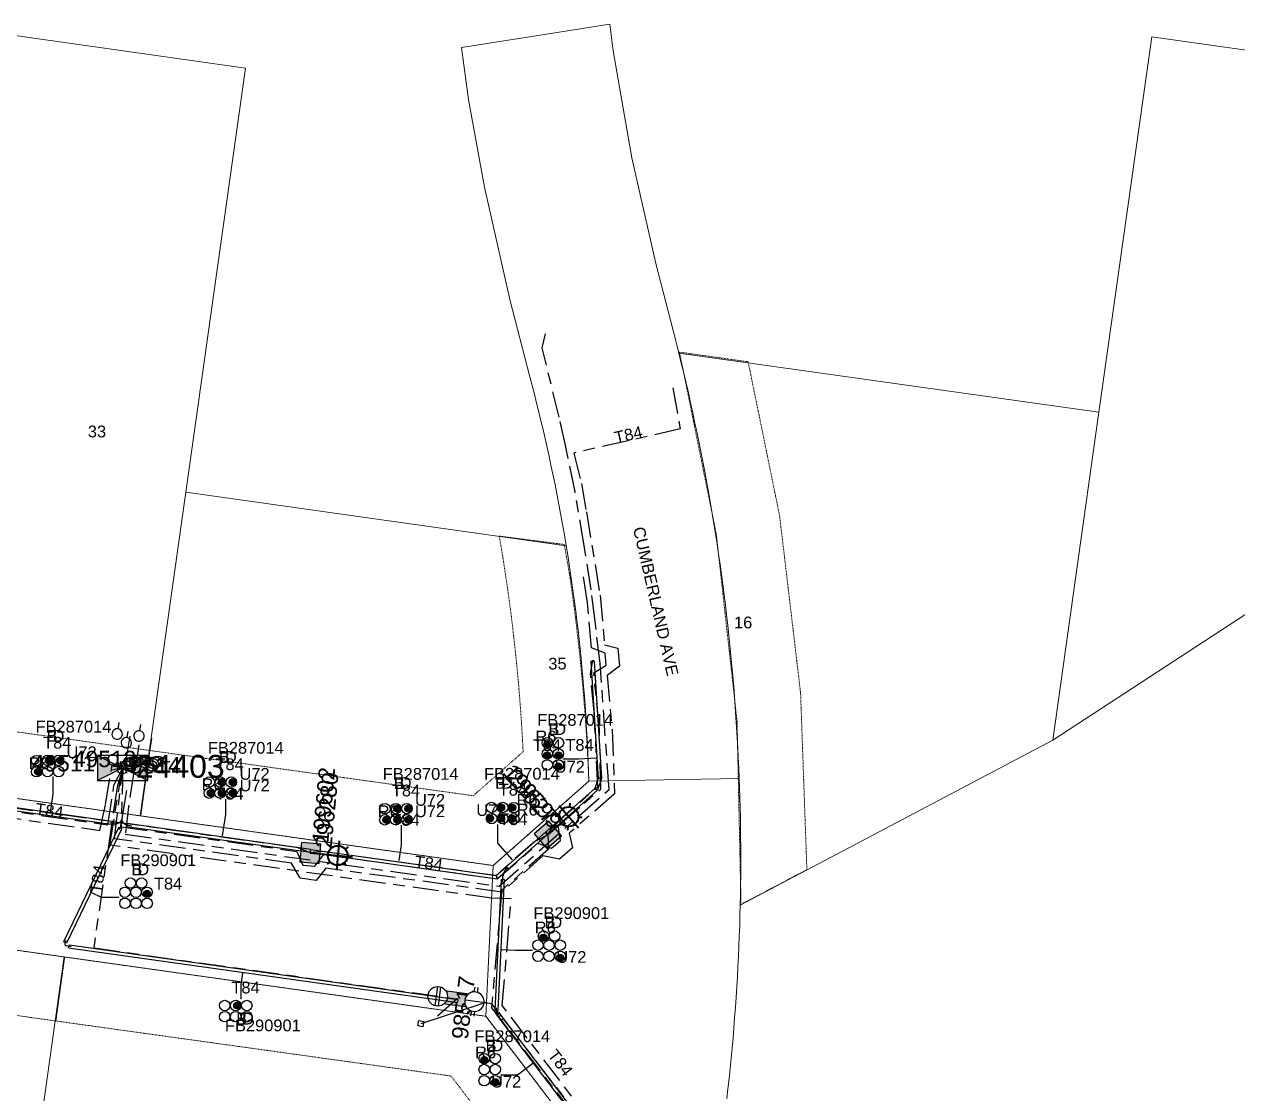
# Model space of a CAD drawing. Header units: metres. Extents: x 277863 to 282129, y 6130772 to 6135401.
# Drawn here: x 279425.2 to 279610.9, y 6133955.7 to 6134119.4 of the extents above; entities that cross this region are included whole.
import ezdxf
from ezdxf.enums import TextEntityAlignment as Align

# ---------------------------------------------------------------- set-up
doc = ezdxf.new("R2010")
doc.units = ezdxf.units.M
for name, pattern in [('Cable Exist UG', [8.2, 4, -1.2, 1.8, -1.2]), ('HIDDEN', [0.375, 0.25, -0.125]), ('HIDDEN2', [0.1875, 0.125, -0.0625])]:
    doc.linetypes.add(name, pattern=pattern)
doc.layers.get('0').update_dxf_attribs({"color": 6})
for name, color, linetype, lineweight in [('Cadastre Land Parcels_SP_EXT', 9, 'Continuous', 5), ('Cadastre Other Property_SP_EXT', 9, 'HIDDEN', 5), ('Cadastre Roads_SP_EXT', 9, 'Continuous', 5)]:
    doc.layers.add(name, color=color, linetype=linetype, lineweight=lineweight)
for name, color, linetype in [('Duct_SP_EXT', 7, 'Continuous'), ('Equip_HV_EXT', 7, 'Continuous'), ('Equip_LV_EXT', 7, 'Continuous'), ('Equip_SP_SL_EXT', 7, 'Continuous'), ('Mains_HV_EXT', 7, 'Continuous'), ('Mains_LV_EXT', 7, 'Continuous'), ('Mains_SL_EXT', 7, 'Continuous'), ('Services_SP_EXT', 7, 'Continuous'), ('Sub_SP_EXT', 7, 'Continuous'), ('SupportsUG_SP_LV_EXT', 7, 'Continuous'), ('SupportsUG_SP_LV_SL_EXT', 7, 'Continuous'), ('Trench_SP_EXT', 7, 'Continuous')]:
    doc.layers.add(name, color=color, linetype=linetype)
doc.styles.add('COLUMN_LABEL', font='arial.ttf')
doc.styles.add('iecARIAL', font='arial.ttf', dxfattribs={"height": 2})
doc.styles.add('POLE_LABEL', font='arial.ttf')
doc.styles.get("Standard").update_dxf_attribs({"font": 'arial.ttf'})
doc.styles.add('SWITCH_LABEL', font='arial.ttf', dxfattribs={"height": 2.5})

# ---------------------------------------------------------------- blocks, each defined once
blk = doc.blocks.new('SUB_PADMOUNT_EXT')
for points in [[(0, 0), (-3.84, 1.92), (-3.84, -1.92)], [(0, 0), (3.84, 1.92), (3.84, -1.92)]]:
    blk.add_hatch(color=256).paths.add_polyline_path(points)
for p, q in [((3.84, 1.92), (-3.84, -1.92)), ((-3.84, 1.92), (3.84, -1.92))]:
    blk.add_line(p, q)
blk.add_lwpolyline([(-3.84, -1.92), (3.84, -1.92), (3.84, 1.92), (-3.84, 1.92)], close=True)
for tag, height, flags, p in [('ASSET_NUM', 3.5, 8, (2, 2)), ('STREET_CODE', 0.2, 9, (1.5, 0)), ('CONSTRUCTED_VOLTAGE', 0.2, 9, (1.5, -0.2)), ('OPERATING_VOLTAGE', 0.2, 9, (1.5, -0.6)), ('ORIENTATION', 0.2, 9, (1.5, -0.8)), ('OWNED_BY', 0.2, 9, (1.5, -1)), ('OPERATED_BY', 0.2, 9, (1.5, -1.2)), ('SECONDARY_VOLTAGE', 0.2, 9, (1.5, -1.6)), ('STATE', 0.2, 9, (1.5, -1.8)), ('NO_PHASES', 0.2, 9, (1.5, -0.4)), ('MAINTAINED_BY', 0.2, 9, (1.5, -1.4)), ('SUBSTATION_TYPE', 0.2, 9, (1.5, -2.2)), ('STREETNAME', 0.2, 9, (1.5, -3)), ('SUBURB', 0.2, 9, (1.5, -3.2)), ('Z', 0.2, 1, (1.5, -3.6)), ('PARENT', 0.2, 9, (1.5, -2)), ('USAGE', 0.2, 9, (1.5, -2.4)), ('LEGEND', 0.2, 9, (1.5, -2.6)), ('LOCATION', 0.2, 9, (1.5, -2.8)), ('NOTES', 0.2, 9, (1.5, -3.4))]:
    blk.add_attdef(tag, text='', height=height, dxfattribs=dict(flags=flags)).set_placement(p, align=Align.MIDDLE_LEFT)
blk = doc.blocks.new('COLUMN_EXT')
blk.add_hatch(color=256).paths.add_polyline_path([(-1.49, 1.48), (-1.49, -1.49), (1.48, -1.49), (1.48, 1.48)])
blk.add_lwpolyline([(-1.49, -1.49), (1.48, -1.49), (1.48, 1.48), (-1.49, 1.48)], close=True)
for tag, height, style, flags, p in [('ASSET_NUM', 2.5, 'COLUMN_LABEL', 8, (2, 2)), ('STRUCTURE_PLANT_NUMBER', 0.2, 'POLE_LABEL', 9, (1.81, 0.03)), ('STREET_CODE', 0.2, 'COLUMN_LABEL', 9, (1.81, -0.2))]:
    blk.add_attdef(tag, text='', height=height, dxfattribs=dict(style=style, flags=flags)).set_placement(p, align=Align.MIDDLE_LEFT)
at = {"flags": 9}
for tag, p in [('COLUMN_TYPE', (1.81, -0.4)), ('OWNED_BY', (1.81, -0.6)), ('STATE', (1.81, -0.8)), ('USAGE', (1.81, -1)), ('STREETNAME', (1.81, -1.6)), ('SUBURB', (1.81, -1.8)), ('LEGEND', (1.81, -1.2)), ('LOCATION', (1.81, -1.4)), ('NOTES', (1.81, -2))]:
    blk.add_attdef(tag, text='', height=0.2, dxfattribs=at).set_placement(p, align=Align.MIDDLE_LEFT)
at = {"flags": 1}
blk.add_attdef('Z', (1.81, -2.35), '', height=0.2, dxfattribs=at)
blk = doc.blocks.new('PILLAR_EXT')
blk.add_hatch(color=256).paths.add_polyline_path([(-2.475, 0.99), (-2.475, -0.99), (2.475, -0.99), (2.475, 0.99)])
blk.add_lwpolyline([(-2.475, -0.99), (2.475, -0.99), (2.475, 0.99), (-2.475, 0.99)], close=True)
at = {"style": 'iecARIAL', "flags": 8}
blk.add_attdef('ASSET_NUM', (1.5, 3.5), '', height=2.5, dxfattribs=at)
for tag, p, flags in [('OWNED_BY', (0, -0.2), 9), ('STATE', (0, -0.4), 9), ('SUPPORT_TYPE', (0, -0.6), 9), ('STREETNAME', (0, -1.8), 9), ('SUBURB', (0, -2), 1), ('USAGE', (0, -0.8), 9), ('LEGEND', (0, -1), 9), ('LOCATION', (0, -1.2), 9), ('NOTES', (0, -1.4), 9), ('PARENT', (0, -1.6), 9)]:
    blk.add_attdef(tag, p, '', height=0.2, dxfattribs=dict(flags=flags))
blk = doc.blocks.new('DUCT_EXT')
blk.add_circle((0, 0.8), 0.8)
at = {"flags": 1}
blk.add_attdef('Z', (0, 0), '', height=0.2, dxfattribs=at)
at = {"flags": 9}
for tag, p in [('DUCT_CODE', (0, 0)), ('XSECT_TYPE', (0, -0.2)), ('STATE', (0, -0.6)), ('FB_REFERENCE', (0, -0.4)), ('NOTES', (0, -0.8))]:
    blk.add_attdef(tag, text='', height=0.2, dxfattribs=at).set_placement(p, align=Align.MIDDLE_LEFT)
blk = doc.blocks.new('SL_LANTERN_EXT')
at = {"lineweight": 40}
for p, q in [((-1.46, 5.68), (-1.06, 5.28)), ((0, 1.97), (0, 6.47)), ((1.46, 5.68), (1.06, 5.28)), ((-2.25, 4.22), (2.25, 4.22)), ((-1.46, 2.76), (-1.06, 3.16)), ((0, 0), (0, 2.72)), ((1.46, 2.76), (1.06, 3.16))]:
    blk.add_line(p, q, dxfattribs=at)
blk.add_circle((0, 4.22), 1.5, dxfattribs=at)
at = {"style": 'iecARIAL', "flags": 8}
blk.add_attdef('ASSET_NUM', (1.5, 1.5), '', height=2.5, dxfattribs=at)
for tag, p, height, flags in [('OPERATING_VOLTAGE', (0.98, -1.65), 0.2, 9), ('ORIENTATION', (0.98, -1.85), 0.2, 9), ('OWNED_BY', (0.98, -2.05), 0.2, 9), ('CONSTRUCTED_VOLTAGE', (0.98, -0.65), 0.2, 9), ('CONTROL_TYPE', (0.98, -0.85), 0.2, 9), ('LANTERN_PURPOSE', (0.98, -1.05), 0.2, 9), ('LANTERN_TYPE', (0.98, -1.25), 0.2, 9), ('NO_PHASES', (0.98, -1.45), 0.2, 9), ('LNUMBER', (2.18, -3.25), 2.5, 8), ('STATE', (0.98, -2.25), 0.2, 9), ('USAGE', (0.98, -2.45), 0.2, 9), ('CEXIST', (0.98, -2.65), 0.2, 9), ('CNEW', (0.98, -2.85), 0.2, 9), ('CNUMBER', (0.98, -3.05), 0.2, 9), ('CREMOVE', (0.98, -3.25), 0.2, 9), ('CREPLACE', (0.98, -3.45), 0.2, 9), ('LKINGHEIGHT', (0.98, -3.65), 0.2, 9), ('LBRACKET', (0.98, -3.85), 0.2, 9), ('LBRACKETVOCAB', (0.98, -4.05), 0.2, 9), ('LCATEGORY', (0.98, -4.25), 0.2, 9), ('LCHARGE1', (0.98, -4.45), 0.2, 9), ('LCHARGE1PERCENT', (0.98, -4.65), 0.2, 9), ('LCHARGE2', (0.98, -4.85), 0.2, 9), ('LCHARGE2PERCENT', (0.98, -5.05), 0.2, 9), ('LCHARGE3', (0.98, -5.25), 0.2, 9), ('LCHARGE3PERCENT', (0.98, -5.45), 0.2, 9), ('LEXIST', (0.98, -5.65), 0.2, 9), ('LLAMP', (0.98, -5.85), 0.2, 9), ('LLAMPVOCAB', (0.98, -6.05), 0.2, 9), ('LMAST', (0.98, -6.25), 0.2, 9), ('LMASTVOCAB', (0.98, -6.45), 0.2, 9), ('LNEW', (0.98, -6.65), 0.2, 9), ('LANTNUMBER', (0.98, -6.85), 0.2, 9), ('LOUTREACH', (0.98, -7.25), 0.2, 9), ('LOUTREACHVOCAB', (0.98, -7.45), 0.2, 9), ('STREETNAME', (0.98, -9.25), 0.2, 9), ('SUBURB', (0.98, -9.45), 0.2, 1), ('LRATECODE', (0.98, -7.65), 0.2, 9), ('LREMOVE', (0.98, -7.85), 0.2, 9), ('LREPLACE', (0.98, -8.05), 0.2, 9), ('LTYPE', (0.98, -8.25), 0.2, 9), ('LTYPEVOCAB', (0.98, -8.45), 0.2, 9), ('LEGEND', (0.98, -8.65), 0.2, 9), ('LOCATION', (0.98, -8.85), 0.2, 9), ('NOTES', (0.98, -9.05), 0.2, 9)]:
    blk.add_attdef(tag, p, '', height=height, dxfattribs=dict(flags=flags))
blk = doc.blocks.new('CCP_EXT')
at = {"flags": 9}
for tag, p in [('STATE', (0, -1.8)), ('LIFE_SUPPORT', (0, -1.6)), ('NOTES', (0, -2))]:
    blk.add_attdef(tag, text='', height=0.2, dxfattribs=at).set_placement(p, align=Align.MIDDLE_LEFT)
blk.add_wipeout([(0, 0.57), (0.57, 0), (0, -0.57), (-0.57, 0)])
blk.add_lwpolyline([(-0.57, 0), (0, 0.57), (0.57, 0), (0, -0.57), (-0.57, 0)])
at = {"flags": 1}
blk.add_attdef('Z', (0, 0), '', height=0.2, dxfattribs=at)
at = {"flags": 9}
for tag, p in [('CCP_TYPE', (0, 0)), ('CONSTRUCTED_VOLTAGE', (0, -0.2)), ('OPERATING_VOLTAGE', (0, -0.6)), ('ORIENTATION', (0, -0.8)), ('OWNED_BY', (0, -1)), ('NO_PHASES', (0, -0.4)), ('USAGE', (0, -1.2)), ('LEGEND', (0, -1.4))]:
    blk.add_attdef(tag, text='', height=0.2, dxfattribs=at).set_placement(p, align=Align.MIDDLE_LEFT)
blk = doc.blocks.new('LV_UG_LINKS_CLOSED_EXT')
blk.add_wipeout([(-1.06, 1.06), (-1.18, 0.92), (-1.29, 0.76), (-1.37, 0.59), (-1.43, 0.42), (-1.48, 0.23), (-1.49, 0.05), (-1.49, -0.14), (-1.46, -0.33), (-1.41, -0.51), (-1.33, -0.68), (-1.24, -0.84), (-1.12, -0.99), (-0.99, -1.12), (-0.84, -1.24), (-0.68, -1.33), (-0.51, -1.41), (-0.33, -1.46), (-0.14, -1.49), (0.05, -1.49), (0.23, -1.48), (0.42, -1.43), (0.59, -1.37), (0.76, -1.29), (0.92, -1.18), (1.06, -1.06), (1.18, -0.92), (1.29, -0.76), (1.37, -0.59), (1.43, -0.42), (1.48, -0.23), (1.49, -0.05), (1.49, 0.14), (1.46, 0.33), (1.41, 0.51), (1.33, 0.68), (1.24, 0.84), (1.12, 0.99), (0.99, 1.12), (0.84, 1.24), (0.68, 1.33), (0.51, 1.41), (0.33, 1.46), (0.14, 1.49), (-0.05, 1.49), (-0.23, 1.48), (-0.42, 1.43), (-0.59, 1.37), (-0.76, 1.29), (-0.92, 1.18)])
for p, q in [((-0.25, -1.48), (-0.25, 1.48)), ((0.25, -1.48), (0.25, 1.48))]:
    blk.add_line(p, q)
blk.add_circle((0, 0), 1.5)
at = {"flags": 9}
for tag, p in [('ACTUAL_STATUS', (0, 0)), ('CONSTRUCTED_VOLTAGE', (0, -0.2)), ('OPERATING_VOLTAGE', (0, -0.6)), ('ORIENTATION', (0, -0.8)), ('STATE', (0, -1)), ('SWITCH_TYPE', (0, -1.2)), ('NO_PHASES', (0, -0.4)), ('USAGE', (0, -1.4)), ('NOTES', (0, -1.6))]:
    blk.add_attdef(tag, text='', height=0.2, dxfattribs=at).set_placement(p, align=Align.MIDDLE_LEFT)
at = {"flags": 1}
blk.add_attdef('Z', (0, 0), '', height=0.2, dxfattribs=at)
blk = doc.blocks.new('LV_UG_LINKS_OPEN_EXT')
for p, q in [((-0.25, 1.47), (-0.25, 2.22)), ((0.25, 1.47), (0.25, 2.22)), ((-0.25, -1.47), (-0.25, -2.22)), ((0.25, -1.47), (0.25, -2.22))]:
    blk.add_line(p, q)
at = {"flags": 9}
for tag, p in [('ACTUAL_STATUS', (0, 0)), ('CONSTRUCTED_VOLTAGE', (0, -0.2)), ('OPERATING_VOLTAGE', (0, -0.6)), ('ORIENTATION', (0, -0.8)), ('STATE', (0, -1)), ('SWITCH_TYPE', (0, -1.2)), ('NO_PHASES', (0, -0.4)), ('USAGE', (0, -1.4)), ('NOTES', (0, -1.6))]:
    blk.add_attdef(tag, text='', height=0.2, dxfattribs=at).set_placement(p, align=Align.MIDDLE_LEFT)
at = {"flags": 1}
blk.add_attdef('Z', (0, 0), '', height=0.2, dxfattribs=at)
blk.add_wipeout([(-0.25, 1.47), (-0.43, 1.43), (-0.61, 1.36), (-0.77, 1.28), (-0.93, 1.17), (-1.07, 1.05), (-1.19, 0.9), (-1.29, 0.75), (-1.38, 0.58), (-1.44, 0.4), (-1.48, 0.22), (-1.49, 0.03), (-1.49, -0.16), (-1.45, -0.34), (-1.4, -0.52), (-1.32, -0.69), (-1.23, -0.85), (-1.11, -1), (-0.98, -1.13), (-0.83, -1.24), (-0.66, -1.34), (-0.49, -1.41), (-0.31, -1.46), (-0.13, -1.49), (0.06, -1.49), (0.25, -1.47), (0.43, -1.43), (0.61, -1.36), (0.77, -1.28), (0.93, -1.17), (1.07, -1.05), (1.19, -0.9), (1.29, -0.75), (1.38, -0.58), (1.44, -0.4), (1.48, -0.22), (1.49, -0.03), (1.49, 0.16), (1.45, 0.34), (1.4, 0.52), (1.32, 0.69), (1.23, 0.85), (1.11, 1), (0.98, 1.13), (0.83, 1.24), (0.66, 1.34), (0.49, 1.41), (0.31, 1.46), (0.13, 1.49), (-0.06, 1.49)])
blk.add_lwpolyline([(0, -1.49, 1), (0, 1.49, 1)], format="xyb", close=True)
blk = doc.blocks.new('LV_UG_DFUSE_CLOSED_EXT')
for points in [[(1, 0), (0, 0)], [(5.04, 0.73), (2.16, -0.72)], [(5.05, -0.71), (2.16, 0.72)], [(6.2, 0.01), (7.2, 0.01)]]:
    blk.add_lwpolyline(points)
for centre in [(1.8, 0), (5.4, 0.01)]:
    blk.add_circle(centre, 0.8)
at = {"flags": 9}
for tag, p in [('ACTUAL_STATUS', (0, 0)), ('CONSTRUCTED_VOLTAGE', (0, -0.2)), ('OPERATING_VOLTAGE', (0, -0.6)), ('ORIENTATION', (0, -0.8)), ('STATE', (0, -1)), ('SWITCH_TYPE', (0, -1.2)), ('NO_PHASES', (0, -0.4)), ('USAGE', (0, -1.4)), ('NOTES', (0, -1.6))]:
    blk.add_attdef(tag, text='', height=0.2, dxfattribs=at).set_placement(p, align=Align.MIDDLE_LEFT)
at = {"flags": 1}
blk.add_attdef('Z', (0, 0), '', height=0.2, dxfattribs=at)
blk = doc.blocks.new('SWG_HOLEC_SU_EXT')
blk.add_line((1.8, -2), (5.8, -2))
for points in [[(1, 0), (0, 0)], [(6.6, 0), (7.6, 0)]]:
    blk.add_lwpolyline(points)
for points in [[(1.8, -0.8, 1), (1.8, 0.8, 1)], [(5.8, -0.8, 1), (5.8, 0.8, 1)]]:
    blk.add_lwpolyline(points, format="xyb", close=True)
at = {"style": 'SWITCH_LABEL', "flags": 8}
blk.add_attdef('ASSET_NUM', text='', height=2.5, rotation=179.9544, dxfattribs=at).set_placement((-2.4, 0), align=Align.MIDDLE_LEFT)
at = {"flags": 1}
blk.add_attdef('Z', (0, 0), '', height=0.2, dxfattribs=at)
at = {"flags": 9}
for tag, p in [('ACTUAL_STATUS', (0, -0.4)), ('CONSTRUCTED_VOLTAGE', (0, -0.6)), ('OPERATING_VOLTAGE', (0, -1)), ('ORIENTATION', (0, -1.2)), ('OWNED_BY', (0, -1.4)), ('STATE', (0, -1.8)), ('NO_PHASES', (0, -0.8)), ('PARENT', (0, -1.6)), ('SWITCH_TYPE', (0, -2)), ('STREETNAME', (0, -2.6)), ('SUBURB', (0, -2.8)), ('USAGE', (0, -2.2)), ('LOCATION', (0, -2.4)), ('NOTES', (0, -3))]:
    blk.add_attdef(tag, text='', height=0.2, dxfattribs=at).set_placement(p, align=Align.MIDDLE_LEFT)
at = {"style": 'SWITCH_LABEL', "flags": 9}
blk.add_attdef('STREET_CODE', text='', height=0.2, dxfattribs=at).set_placement((0, -0.2), align=Align.MIDDLE_LEFT)
blk = doc.blocks.new('CABLE_LARGE_EXT')
h = blk.add_hatch(color=256)
edge = h.paths.add_edge_path()
edge.add_arc((0, 0.55), 0.55, 0, 360)
blk.add_circle((0, 0.55), 0.55)
at = {"flags": 1}
blk.add_attdef('Z', (0, 0), '', height=0.2, dxfattribs=at)
at = {"flags": 9}
for tag, p in [('COND_CODE', (0, 0)), ('STATE', (0, -0.4)), ('XSECT_SIZE', (0, -0.6)), ('FB_REFERENCE', (0, -0.2)), ('NOTES', (0, -0.8))]:
    blk.add_attdef(tag, text='', height=0.2, dxfattribs=at).set_placement(p, align=Align.MIDDLE_LEFT)

msp = doc.modelspace()

# ---------------------------------------------------------------- linework, layer by layer
at = {"layer": 'Cadastre Land Parcels_SP_EXT', "linetype": 'Continuous'}
for points in [[(279403.32, 6134003.8), (279442.94, 6133998.23), (279449.9, 6134047.75), (279459.03, 6134112.66), (279419.41, 6134118.25), (279403.32, 6134003.8)], [(279582.59, 6134009.81), (279640.17, 6134047.4), (279649.01, 6134110.19), (279597.74, 6134117.41), (279589.65, 6134059.97), (279582.59, 6134009.81)], [(279582.59, 6134009.81), (279589.65, 6134059.97), (279525.36, 6134069.03), (279525.73, 6134067.5), (279526.1, 6134065.98), (279526.46, 6134064.45), (279526.82, 6134062.93), (279527.16, 6134061.4), (279527.5, 6134059.87), (279527.83, 6134058.33), (279528.15, 6134056.8), (279528.47, 6134055.26), (279528.77, 6134053.73), (279529.07, 6134052.19), (279529.37, 6134050.65), (279529.65, 6134049.11), (279529.93, 6134047.56), (279530.2, 6134046.02), (279530.46, 6134044.47), (279530.72, 6134042.93), (279530.96, 6134041.38), (279531.2, 6134039.83), (279531.43, 6134038.28), (279531.66, 6134036.73), (279531.88, 6134035.17), (279532.08, 6134033.62), (279532.29, 6134032.06), (279532.48, 6134030.51), (279532.66, 6134028.95), (279532.84, 6134027.4), (279533.01, 6134025.84), (279533.18, 6134024.28), (279533.33, 6134022.72), (279533.48, 6134021.16), (279533.62, 6134019.59), (279533.75, 6134018.03), (279533.88, 6134016.47), (279533.99, 6134014.91), (279534.1, 6134013.34), (279534.2, 6134011.78), (279534.3, 6134010.21), (279534.38, 6134008.65), (279534.46, 6134007.08), (279534.53, 6134005.52), (279534.6, 6134003.95), (279534.65, 6134002.46), (279534.7, 6134000.96), (279534.74, 6133999.47), (279534.77, 6133997.98), (279534.79, 6133996.48), (279534.81, 6133994.99), (279534.83, 6133993.5), (279534.83, 6133992), (279534.83, 6133990.51), (279534.82, 6133989.02), (279534.8, 6133987.52), (279534.78, 6133986.03), (279534.75, 6133984.54), (279582.59, 6134009.81)], [(279511.6, 6134003.54), (279511.55, 6134004.99), (279511.5, 6134006.44), (279511.43, 6134007.88), (279511.36, 6134009.33), (279511.29, 6134010.78), (279511.2, 6134012.22), (279511.11, 6134013.67), (279511.01, 6134015.11), (279510.9, 6134016.56), (279510.79, 6134018), (279510.66, 6134019.44), (279510.53, 6134020.89), (279510.39, 6134022.33), (279510.24, 6134023.77), (279510.09, 6134025.21), (279509.93, 6134026.65), (279509.76, 6134028.09), (279509.58, 6134029.53), (279509.39, 6134030.96), (279509.2, 6134032.4), (279509, 6134033.83), (279508.79, 6134035.26), (279508.57, 6134036.7), (279508.35, 6134038.13), (279508.12, 6134039.56), (279449.9, 6134047.75), (279442.94, 6133998.23), (279496.96, 6133990.63), (279511.6, 6134003.54)], [(279431.29, 6133976.63), (279431.29, 6133976.64), (279384.74, 6133983.18), (279384.74, 6133983.18), (279372.91, 6133899.07), (279419.47, 6133892.52), (279431.29, 6133976.63)], [(279508.93, 6133950.36), (279508.93, 6133950.37), (279495.81, 6133967.57), (279431.29, 6133976.64), (279431.29, 6133976.63), (279419.47, 6133892.52), (279499.21, 6133881.31), (279508.93, 6133950.36)]]:
    msp.add_lwpolyline(points, close=True, dxfattribs=at)
msp.add_lwpolyline([(279640.17, 6134047.4), (279582.59, 6134009.81), (279534.75, 6133984.54), (279534.71, 6133982.97), (279534.67, 6133981.41), (279534.61, 6133979.85), (279534.55, 6133978.29), (279534.48, 6133976.72), (279534.4, 6133975.16), (279534.32, 6133973.6), (279534.23, 6133972.04), (279534.13, 6133970.48), (279534.02, 6133968.92), (279533.9, 6133967.36), (279533.78, 6133965.8), (279533.65, 6133964.24), (279533.51, 6133962.69), (279533.37, 6133961.13), (279533.21, 6133959.57), (279533.05, 6133958.02), (279532.88, 6133956.46), (279532.71, 6133954.91)], dxfattribs=at)
at = {"layer": 'Cadastre Other Property_SP_EXT', "linetype": 'HIDDEN2'}
for points in [[(279544.95, 6133989.99), (279543.99, 6134017), (279540.78, 6134044.13), (279535.96, 6134067.7), (279525.46, 6134069.18), (279531.09, 6134041.34), (279534.27, 6134012.63), (279534.87, 6133984.67), (279544.95, 6133989.99)], [(279404.82, 6134013.76), (279403.39, 6134003.78), (279443.01, 6133998.21), (279444.4, 6134008.22), (279404.82, 6134013.76)], [(279384.81, 6133983.17), (279383.44, 6133973.39), (279430.02, 6133966.83), (279431.37, 6133976.62), (279384.81, 6133983.17)]]:
    msp.add_lwpolyline(points, close=True, dxfattribs=at)
msp.add_lwpolyline([(279443.01, 6133998.21), (279496.95, 6133990.62), (279511.59, 6134003.53), (279511.57, 6134003.99), (279511.57, 6134003.99, 0.026199), (279508.67, 6134034.94), (279508.67, 6134034.94), (279507.83, 6134039.75), (279497.88, 6134041.03), (279497.88, 6134041.03, -0.030779), (279501.53, 6134008.03), (279501.53, 6134008.03), (279493.9, 6134001.3), (279444.4, 6134008.22), (279443.01, 6133998.21)], format="xyb", close=True, dxfattribs=at)
at = {"layer": 'Cadastre Roads_SP_EXT', "linetype": 'Continuous'}
msp.add_lwpolyline([(279534.53, 6134005.52), (279534.46, 6134007.08), (279534.38, 6134008.65), (279534.3, 6134010.21), (279534.2, 6134011.78), (279534.1, 6134013.34), (279533.99, 6134014.91), (279533.88, 6134016.47), (279533.75, 6134018.03), (279533.62, 6134019.59), (279533.48, 6134021.16), (279533.33, 6134022.72), (279533.18, 6134024.28), (279533.01, 6134025.84), (279532.84, 6134027.4), (279532.66, 6134028.95), (279532.48, 6134030.51), (279532.29, 6134032.06), (279532.08, 6134033.62), (279531.88, 6134035.17), (279531.66, 6134036.73), (279531.43, 6134038.28), (279531.2, 6134039.83), (279530.96, 6134041.38), (279530.72, 6134042.93), (279530.46, 6134044.47), (279530.2, 6134046.02), (279529.93, 6134047.56), (279529.65, 6134049.11), (279529.37, 6134050.65), (279529.07, 6134052.19), (279528.77, 6134053.73), (279528.47, 6134055.26), (279528.15, 6134056.8), (279527.83, 6134058.33), (279527.5, 6134059.87), (279527.16, 6134061.4), (279526.82, 6134062.93), (279526.46, 6134064.45), (279526.1, 6134065.98), (279525.73, 6134067.5), (279525.36, 6134069.03), (279525.09, 6134070.08), (279524.83, 6134071.13), (279521.85, 6134082.76), (279518.15, 6134098.94), (279515.31, 6134115.3), (279514.82, 6134119.35), (279503.47, 6134117.59), (279492.12, 6134115.82), (279493.18, 6134107.85), (279495.6, 6134094.41), (279499.56, 6134077.05), (279502.54, 6134065.42), (279502.9, 6134064.08), (279503.25, 6134062.73), (279503.59, 6134061.38), (279503.93, 6134060.02), (279504.25, 6134058.67), (279504.58, 6134057.32), (279504.89, 6134055.96), (279505.2, 6134054.6), (279505.5, 6134053.24), (279505.79, 6134051.88), (279506.08, 6134050.51), (279506.36, 6134049.15), (279506.63, 6134047.78), (279506.9, 6134046.42), (279507.16, 6134045.05), (279507.41, 6134043.68), (279507.65, 6134042.3), (279507.89, 6134040.93), (279508.12, 6134039.56), (279508.35, 6134038.13), (279508.57, 6134036.7), (279508.79, 6134035.26), (279509, 6134033.83), (279509.2, 6134032.4), (279509.39, 6134030.96), (279509.58, 6134029.53), (279509.76, 6134028.09), (279509.93, 6134026.65), (279510.09, 6134025.21), (279510.24, 6134023.77), (279510.39, 6134022.33), (279510.53, 6134020.89), (279510.66, 6134019.44), (279510.79, 6134018), (279510.9, 6134016.56), (279511.01, 6134015.11), (279511.11, 6134013.67), (279511.2, 6134012.22), (279511.29, 6134010.78), (279511.36, 6134009.33), (279511.43, 6134007.88), (279511.5, 6134006.44), (279511.55, 6134004.99), (279511.6, 6134003.54), (279523.1, 6134003.75), (279534.6, 6134003.95), (279534.53, 6134005.52)], close=True, dxfattribs=at)
at = {"layer": 'Duct_SP_EXT'}
for p, q in [((279511.9, 6134021.9), (279512.14, 6134021.93)), ((279511.9, 6134021.9), (279511.91, 6134021.77)), ((279511.91, 6134021.77), (279512.15, 6134021.79)), ((279511.91, 6134021.77), (279513.03, 6134003.96)), ((279512.37, 6134021.96), (279512.14, 6134021.93)), ((279512.39, 6134021.82), (279512.15, 6134021.79)), ((279512.37, 6134021.96), (279512.39, 6134021.82)), ((279512.39, 6134021.82), (279513.51, 6134003.99)), ((279513.03, 6134004), (279512.51, 6134002.4)), ((279513.51, 6134003.94), (279512.93, 6134002.13)), ((279513.03, 6134003.96), (279513.03, 6134004)), ((279513.03, 6134004), (279513.27, 6134003.97)), ((279513.03, 6134003.96), (279513.27, 6134003.97)), ((279513.51, 6134003.99), (279513.27, 6134003.97)), ((279513.51, 6134003.94), (279513.27, 6134003.97)), ((279513.51, 6134003.99), (279513.51, 6134003.94)), ((279512.51, 6134002.4), (279504.9, 6133995.69)), ((279512.93, 6134002.13), (279505.21, 6133995.33)), ((279512.51, 6134002.4), (279512.72, 6134002.27)), ((279512.93, 6134002.13), (279512.72, 6134002.27)), ((279439.22, 6133996.79), (279417.67, 6133999.82)), ((279439.28, 6133997.27), (279417.74, 6134000.3)), ((279439.67, 6133996.51), (279431.21, 6133978.93)), ((279440.1, 6133996.3), (279431.64, 6133978.72)), ((279439.22, 6133996.79), (279439.25, 6133997.03)), ((279439.28, 6133997.27), (279439.25, 6133997.03)), ((279439.67, 6133996.51), (279439.89, 6133996.4)), ((279440.1, 6133996.3), (279439.89, 6133996.4)), ((279440.87, 6133996.56), (279440.91, 6133996.8)), ((279468.97, 6133992.61), (279440.87, 6133996.56)), ((279440.94, 6133997.04), (279440.91, 6133996.8)), ((279469.03, 6133993.09), (279440.94, 6133997.04)), ((279504.99, 6133995.77), (279498.86, 6133990.36)), ((279504.9, 6133995.69), (279505.06, 6133995.51)), ((279504.99, 6133995.77), (279505.15, 6133995.59)), ((279505.31, 6133995.41), (279499.17, 6133990)), ((279505.21, 6133995.33), (279505.06, 6133995.51)), ((279505.31, 6133995.41), (279505.15, 6133995.59)), ((279468.97, 6133992.61), (279469, 6133992.85)), ((279468.97, 6133992.61), (279469, 6133992.85)), ((279468.97, 6133992.61), (279497.57, 6133988.59)), ((279469.03, 6133993.09), (279469, 6133992.85)), ((279469.03, 6133993.09), (279469, 6133992.85)), ((279469.03, 6133993.09), (279497.42, 6133989.09)), ((279497.42, 6133989.09), (279498.86, 6133990.36)), ((279498.86, 6133990.36), (279499.02, 6133990.18)), ((279498.86, 6133990.36), (279499.02, 6133990.18)), ((279499.17, 6133990), (279499.02, 6133990.18)), ((279499.17, 6133990), (279499.02, 6133990.18)), ((279498.17, 6133988.49), (279497.19, 6133968.48)), ((279497.42, 6133989.09), (279497.5, 6133988.84)), ((279497.57, 6133988.59), (279497.5, 6133988.84)), ((279497.57, 6133988.59), (279499.17, 6133990)), ((279498.65, 6133988.46), (279497.67, 6133968.46)), ((279498.17, 6133988.49), (279498.41, 6133988.47)), ((279498.65, 6133988.46), (279498.41, 6133988.47)), ((279431.21, 6133978.93), (279431.43, 6133978.82)), ((279431.64, 6133978.72), (279431.43, 6133978.82)), ((279431.98, 6133978.02), (279432.01, 6133978.25)), ((279432.05, 6133978.49), (279432.01, 6133978.25)), ((279497.19, 6133968.48), (279497.43, 6133968.47)), ((279497.67, 6133968.46), (279497.43, 6133968.47)), ((279497.47, 6133967.82), (279497.65, 6133967.97)), ((279497.75, 6133967.47), (279497.47, 6133967.82)), ((279497.84, 6133968.12), (279497.65, 6133967.97)), ((279498.13, 6133967.76), (279497.84, 6133968.12)), ((279498.13, 6133967.76), (279497.94, 6133967.61)), ((279498.54, 6133967.19), (279498.13, 6133967.76)), ((279497.75, 6133967.47), (279497.94, 6133967.61)), ((279498.15, 6133966.9), (279497.75, 6133967.47)), ((279498.15, 6133966.9), (279498.34, 6133967.05)), ((279510.43, 6133950.82), (279498.15, 6133966.9)), ((279498.54, 6133967.19), (279498.34, 6133967.05)), ((279510.92, 6133950.97), (279498.54, 6133967.19))]:
    msp.add_line(p, q, dxfattribs=at)
for points in [[(279507.63, 6134006.93), (279510.04, 6134006.93), (279512.73, 6134007.1)], [(279429.55, 6134004.25), (279429.55, 6134001.54), (279429.16, 6133998.81)], [(279455.96, 6134000.75), (279455.96, 6133998.45), (279455.48, 6133995.14)], [(279482.86, 6133996.81), (279482.86, 6133993.76), (279482.52, 6133991.37)], [(279497.61, 6133996.92), (279497.61, 6133994.06), (279499.87, 6133991.5)], [(279439.68, 6133985.71), (279436.99, 6133985.71), (279435.52, 6133986.42)], [(279502.94, 6133977.63), (279500.31, 6133977.63), (279498.26, 6133977.72)], [(279458.37, 6133970.17), (279458.37, 6133972.35), (279458.62, 6133974.15)], [(279498.12, 6133958.59), (279500.65, 6133958.59), (279503.01, 6133960.39)]]:
    msp.add_lwpolyline(points, dxfattribs=at)
at = {"layer": 'Mains_HV_EXT', "linetype": 'Cable Exist UG'}
for points in [[(279440.24, 6134005.59), (279441.95, 6134004.98), (279441.15, 6133999.61), (279440.63, 6133995.42), (279497.84, 6133987.44), (279514.69, 6134002.27), (279513.31, 6134021.57), (279512.53, 6134027.99), (279511.95, 6134032.8), (279510.89, 6134039.58), (279509.47, 6134047.79), (279508.06, 6134054.68), (279507.03, 6134059.21), (279504.45, 6134069.86), (279504.95, 6134071.99)], [(279225.18, 6134037.49), (279226.57, 6134036.67), (279227.04, 6134031.2), (279226.66, 6134025.59), (279307.05, 6134014.22), (279434.12, 6133996.37), (279436.77, 6133996), (279437.62, 6134000.01), (279438.53, 6134005.27), (279440.22, 6134005.56)]]:
    msp.add_lwpolyline(points, dxfattribs=at)
at = {"layer": 'Mains_LV_EXT', "linetype": 'Cable Exist UG'}
for points in [[(279524.43, 6134063.73), (279525.58, 6134057.43), (279509.28, 6134053.73), (279510.47, 6134049.06), (279511.21, 6134044.75), (279513.31, 6134031.98), (279513.99, 6134024.41), (279516.04, 6134023.87), (279516.26, 6134021.11), (279514.4, 6134019.71), (279515.14, 6134011.42), (279515.51, 6134001.58), (279508.57, 6133995.56), (279509.06, 6133993.34), (279507.11, 6133991.61), (279504.57, 6133992.1), (279498.25, 6133986.56), (279471.33, 6133990.22), (279469.88, 6133988.33), (279467.42, 6133988.66), (279466.09, 6133991), (279439, 6133994.71), (279440.26, 6134005.55)], [(279440.26, 6134005.55), (279440.03, 6133996.54), (279466.89, 6133992.79), (279467.8, 6133990.68), (279469.63, 6133990.5), (279471.01, 6133992.33), (279497.56, 6133988.58), (279503.88, 6133993.98), (279505.88, 6133993.26), (279507.23, 6133994.43), (279506.9, 6133996.73), (279513.4, 6134002.31), (279513.22, 6134011.47), (279512.33, 6134020.1), (279514.26, 6134021.29), (279514.1, 6134023.12), (279512.01, 6134023.94), (279511.37, 6134030.86), (279510.7, 6134035.22)], [(279403.15, 6134001.84), (279415.58, 6134000.03), (279416.58, 6133997.85), (279418.31, 6133997.62), (279419.67, 6133999.45), (279437.99, 6133996.83), (279438.92, 6134002.93), (279440.26, 6134005.55)]]:
    msp.add_lwpolyline(points, dxfattribs=at)
at = {"layer": 'Mains_SL_EXT', "linetype": 'Cable Exist UG'}
for points in [[(279505.32, 6133995.33), (279506.25, 6133996.86), (279512.96, 6134002.65), (279512.42, 6134014.18), (279511.82, 6134019.97), (279512.22, 6134022.02)], [(279468.96, 6133992.54), (279467.11, 6133993.32), (279419.89, 6133999.94), (279417.6, 6133999.7)], [(279505.32, 6133995.33), (279503.32, 6133994.32), (279497.31, 6133989.07), (279470.8, 6133992.77), (279468.96, 6133992.54)]]:
    msp.add_lwpolyline(points, dxfattribs=at)
at = {"layer": 'Trench_SP_EXT', "linetype": 'Cable Exist UG'}
for points in [[(279440.81, 6134002.11), (279440.18, 6133998.11)], [(279440.17, 6133998.07), (279439.89, 6133996.4), (279439.73, 6133996.06)], [(279491.44, 6133970.2), (279487.97, 6133967.15)], [(279497.82, 6133967.75), (279497.47, 6133968.19), (279497.45, 6133968.86)]]:
    msp.add_lwpolyline(points, dxfattribs=at)
for points in [[(279440.17, 6133998.07), (279440.11, 6133997.65), (279440.11, 6133997.65, -0.357813), (279439.08, 6133997.06), (279439.08, 6133997.06), (279438.3, 6133997.17)], [(279440.18, 6133998.11), (279440.11, 6133997.65), (279440.11, 6133997.65, 0.306467), (279441.07, 6133996.78), (279441.07, 6133996.78), (279441.66, 6133996.69)], [(279498.39, 6133988.12), (279498.44, 6133988.97), (279498.44, 6133988.97, -0.112679), (279498.87, 6133990.05), (279498.87, 6133990.05), (279499.23, 6133990.37)], [(279432.37, 6133978.2), (279431.58, 6133978.32), (279431.58, 6133978.32, -0.447917), (279431.43, 6133978.82), (279431.43, 6133978.82), (279431.61, 6133979.21)]]:
    msp.add_lwpolyline(points, format="xyb", dxfattribs=at)

# ---------------------------------------------------------------- block references
at = {"layer": 'Duct_SP_EXT'}
for name, p in [('DUCT_EXT', (279505.24, 6134008.6)), ('CABLE_LARGE_EXT', (279505.26, 6134008.58)), ('DUCT_EXT', (279506.94, 6134008.6)), ('DUCT_EXT', (279505.22, 6134006.91)), ('DUCT_EXT', (279505.22, 6134005.21)), ('CABLE_LARGE_EXT', (279505.22, 6134006.91)), ('DUCT_EXT', (279506.92, 6134006.91)), ('DUCT_EXT', (279506.92, 6134005.21)), ('CABLE_LARGE_EXT', (279506.92, 6134006.91)), ('CABLE_LARGE_EXT', (279506.92, 6134005.21)), ('DUCT_EXT', (279441.44, 6133987.13)), ('DUCT_EXT', (279443.14, 6133987.13)), ('DUCT_EXT', (279440.59, 6133985.73)), ('DUCT_EXT', (279442.29, 6133985.73)), ('DUCT_EXT', (279443.99, 6133985.73)), ('CABLE_LARGE_EXT', (279443.99, 6133985.73)), ('DUCT_EXT', (279440.59, 6133984.03)), ('DUCT_EXT', (279442.29, 6133984.03)), ('DUCT_EXT', (279443.99, 6133984.03)), ('DUCT_EXT', (279503.8, 6133977.63)), ('DUCT_EXT', (279504.65, 6133979.03)), ('CABLE_LARGE_EXT', (279504.65, 6133979.03)), ('DUCT_EXT', (279505.5, 6133977.63)), ('DUCT_EXT', (279506.35, 6133979.03)), ('DUCT_EXT', (279507.2, 6133977.63)), ('DUCT_EXT', (279503.8, 6133975.93)), ('DUCT_EXT', (279505.5, 6133975.93)), ('DUCT_EXT', (279507.2, 6133975.93)), ('CABLE_LARGE_EXT', (279507.2, 6133975.93)), ('DUCT_EXT', (279495.57, 6133960.27)), ('CABLE_LARGE_EXT', (279495.59, 6133960.27)), ('DUCT_EXT', (279497.27, 6133960.27)), ('DUCT_EXT', (279495.57, 6133958.6)), ('DUCT_EXT', (279495.57, 6133956.9)), ('DUCT_EXT', (279497.27, 6133958.6)), ('DUCT_EXT', (279497.27, 6133956.9)), ('CABLE_LARGE_EXT', (279497.27, 6133956.9))]:
    msp.add_blockref(name, p, dxfattribs=at)
for name, p, rotation in [('DUCT_EXT', (279427.88, 6134006.67), 90), ('DUCT_EXT', (279429.55, 6134006.7), 90), ('CABLE_LARGE_EXT', (279429.55, 6134006.7), 90), ('DUCT_EXT', (279431.25, 6134006.7), 90), ('CABLE_LARGE_EXT', (279431.25, 6134006.7), 90), ('DUCT_EXT', (279427.88, 6134004.97), 90), ('CABLE_LARGE_EXT', (279427.88, 6134004.97), 90), ('DUCT_EXT', (279429.55, 6134005), 90), ('DUCT_EXT', (279431.25, 6134005), 90), ('DUCT_EXT', (279454.3, 6134003.39), 90), ('DUCT_EXT', (279455.96, 6134003.39), 90), ('CABLE_LARGE_EXT', (279455.96, 6134003.39), 90), ('DUCT_EXT', (279457.66, 6134003.39), 90), ('CABLE_LARGE_EXT', (279457.66, 6134003.39), 90), ('DUCT_EXT', (279454.3, 6134001.69), 90), ('CABLE_LARGE_EXT', (279454.3, 6134001.69), 90), ('DUCT_EXT', (279455.96, 6134001.69), 90), ('CABLE_LARGE_EXT', (279455.96, 6134001.69), 90), ('DUCT_EXT', (279457.66, 6134001.69), 90), ('CABLE_LARGE_EXT', (279457.66, 6134001.69), 90), ('DUCT_EXT', (279481.17, 6133999.32), 90), ('DUCT_EXT', (279482.84, 6133999.33), 90), ('CABLE_LARGE_EXT', (279482.84, 6133999.33), 90), ('DUCT_EXT', (279484.54, 6133999.33), 90), ('CABLE_LARGE_EXT', (279484.54, 6133999.33), 90), ('DUCT_EXT', (279495.9, 6133999.5), 269.9999999999998), ('DUCT_EXT', (279497.6, 6133999.5), 269.9999999999998), ('CABLE_LARGE_EXT', (279497.6, 6133999.5), 269.9999999999998), ('DUCT_EXT', (279499.3, 6133999.47), 269.9999999999998), ('CABLE_LARGE_EXT', (279499.3, 6133999.47), 269.9999999999998), ('DUCT_EXT', (279481.17, 6133997.62), 90), ('CABLE_LARGE_EXT', (279481.17, 6133997.62), 90), ('DUCT_EXT', (279482.84, 6133997.63), 90), ('CABLE_LARGE_EXT', (279482.84, 6133997.63), 90), ('DUCT_EXT', (279484.54, 6133997.63), 90), ('CABLE_LARGE_EXT', (279484.54, 6133997.63), 90), ('DUCT_EXT', (279495.9, 6133997.8), 269.9999999999998), ('CABLE_LARGE_EXT', (279495.9, 6133997.8), 269.9999999999998), ('DUCT_EXT', (279497.6, 6133997.8), 269.9999999999998), ('CABLE_LARGE_EXT', (279497.6, 6133997.8), 269.9999999999998), ('DUCT_EXT', (279499.3, 6133997.77), 269.9999999999998), ('CABLE_LARGE_EXT', (279499.3, 6133997.77), 269.9999999999998), ('DUCT_EXT', (279456.67, 6133969.19), 90), ('DUCT_EXT', (279458.34, 6133969.19), 90), ('CABLE_LARGE_EXT', (279458.34, 6133969.19), 90), ('DUCT_EXT', (279460.04, 6133969.19), 90), ('DUCT_EXT', (279456.67, 6133967.49), 90), ('DUCT_EXT', (279458.34, 6133967.49), 90), ('DUCT_EXT', (279460.04, 6133967.49), 90)]:
    msp.add_blockref(name, p, dxfattribs=dict(at, rotation=rotation))
at = {"layer": 'Equip_HV_EXT'}
ref = msp.add_blockref('SWG_HOLEC_SU_EXT', (279438.44, 6134005.02), dxfattribs=dict(at, rotation=80.38027219768203))
ref.add_attrib('ASSET_NUM', '49511', dxfattribs={"layer": '0', "height": 2.5, "style": 'SWITCH_LABEL'}).set_placement((279436.04, 6134006.27), align=Align.MIDDLE_RIGHT)
ref = msp.add_blockref('SWG_HOLEC_SU_EXT', (279441.84, 6134004.71), dxfattribs=dict(at, rotation=81.08507303600433))
ref.add_attrib('ASSET_NUM', '49514', dxfattribs={"layer": '0', "height": 2.5, "style": 'SWITCH_LABEL'}).set_placement((279439.44, 6134005.96), align=Align.MIDDLE_LEFT)
ref = msp.add_blockref('SWG_HOLEC_SU_EXT', (279439.88, 6134003.68), dxfattribs=dict(at, rotation=80.7021097425213))
ref.add_attrib('ASSET_NUM', '49513', dxfattribs={"layer": '0', "height": 2.5, "style": 'SWITCH_LABEL'}).set_placement((279437.48, 6134004.93), align=Align.BOTTOM_CENTER)
at = {"layer": 'Equip_LV_EXT'}
for p in [(279439.51, 6134006.22), (279439.85, 6134006.46), (279440.26, 6134006.55), (279439.3, 6134005.86)]:
    msp.add_blockref('LV_UG_DFUSE_CLOSED_EXT', p, dxfattribs=at)
at = {"layer": 'Equip_SP_SL_EXT'}
ref = msp.add_blockref('SL_LANTERN_EXT', (279468.96, 6133992.54), dxfattribs=dict(at, rotation=264.6782398841073))
ref.add_attrib('ASSET_NUM', '199602', dxfattribs={"layer": '0', "height": 2.5, "rotation": 84.6782, "style": 'iecARIAL'}).set_placement((279470.46, 6133994.04), align=Align.MIDDLE_LEFT)
ref = msp.add_blockref('SL_LANTERN_EXT', (279505.32, 6133995.33), dxfattribs=dict(at, rotation=310.9758085842216))
ref.add_attrib('ASSET_NUM', '199599', dxfattribs={"layer": '0', "height": 2.5, "rotation": 310.9758, "style": 'iecARIAL'}).set_placement((279506.82, 6133996.83), align=Align.MIDDLE_RIGHT)
at = {"layer": 'Sub_SP_EXT'}
ref = msp.add_blockref('SUB_PADMOUNT_EXT', (279440.26, 6134005.55), dxfattribs=at)
ref.add_attrib('ASSET_NUM', '24403', dxfattribs={"layer": '0', "height": 3.5}).set_placement((279442.26, 6134005.8), align=Align.MIDDLE_LEFT)
at = {"layer": 'SupportsUG_SP_LV_EXT'}
ref = msp.add_blockref('PILLAR_EXT', (279491.44, 6133970.2), dxfattribs=dict(at, rotation=172.3416702588813))
ref.add_attrib('ASSET_NUM', '98517', dxfattribs={"layer": '0', "height": 2.5, "rotation": 83.2756, "style": 'iecARIAL'}).set_placement((279492.94, 6133973.7), align=Align.MIDDLE_RIGHT)
at = {"layer": 'SupportsUG_SP_LV_SL_EXT'}
ref = msp.add_blockref('COLUMN_EXT', (279505.32, 6133995.33), dxfattribs=dict(at, rotation=310.9758085842216))
ref.add_attrib('ASSET_NUM', '296277', dxfattribs={"layer": '0', "height": 2.5, "rotation": 310.9758, "style": 'COLUMN_LABEL'}).set_placement((279507.32, 6133996.08), align=Align.MIDDLE_RIGHT)
ref = msp.add_blockref('COLUMN_EXT', (279468.96, 6133992.54), dxfattribs=dict(at, rotation=264.6782398841073))
ref.add_attrib('ASSET_NUM', '296280', dxfattribs={"layer": '0', "height": 2.5, "rotation": 84.6782, "style": 'COLUMN_LABEL'}).set_placement((279470.96, 6133993.29), align=Align.MIDDLE_LEFT)

# ---------------------------------------------------------------- texts
at = {"layer": 'Cadastre Land Parcels_SP_EXT'}
for s, p in [('33', (279434.92, 6134056.14)), ('16', (279533.8, 6134026.91)), ('35', (279505.38, 6134020.62))]:
    msp.add_text(s, height=1.8, dxfattribs=at).set_placement(p)
at = {"layer": 'Cadastre Roads_SP_EXT'}
msp.add_text('CUMBERLAND AVE', height=1.8, rotation=283.0212, dxfattribs=at).set_placement((279518.32, 6134042.22))
at = {"layer": 'Duct_SP_EXT'}
for s, p in [('FB287014', (279426.91, 6134010.97)), ('FB287014', (279503.69, 6134012)), ('B', (279505.39, 6134010.6)), ('D', (279506.29, 6134010.6)), ('B', (279428.61, 6134009.57)), ('D', (279429.51, 6134009.57)), ('R6', (279503.41, 6134009.46)), ('T84', (279428.07, 6134008.51)), ('U72', (279431.66, 6134007.05)), ('FB287014', (279453.28, 6134007.73)), ('T84', (279503.01, 6134008.13)), ('T84', (279507.99, 6134008.17)), ('R6', (279425.86, 6134005.37)), ('T84', (279454.44, 6134005.21)), ('B', (279454.98, 6134006.33)), ('D', (279455.88, 6134006.33)), ('U72', (279458.12, 6134003.74)), ('FB287014', (279480.04, 6134003.74)), ('FB287014', (279495.54, 6134003.76)), ('U72', (279506.36, 6134004.84)), ('R6', (279452.32, 6134002.14)), ('U72', (279458.14, 6134001.97)), ('T84', (279481.44, 6134001.2)), ('B', (279481.74, 6134002.34)), ('D', (279482.64, 6134002.34)), ('B', (279497.24, 6134002.36)), ('T84', (279497.79, 6134001.33)), ('D', (279498.14, 6134002.36)), ('T84', (279454.42, 6134000.71)), ('U72', (279484.97, 6133999.76)), ('R6', (279500.53, 6133999.78)), ('R6', (279479.29, 6133998.02)), ('U72', (279484.97, 6133998.02)), ('U72', (279494.36, 6133998.2)), ('R6', (279500.55, 6133998.27)), ('T84', (279481.36, 6133996.7)), ('T84', (279497.85, 6133996.81)), ('FB290901', (279439.89, 6133990.53)), ('B', (279441.59, 6133989.13)), ('D', (279442.49, 6133989.13)), ('T84', (279445.03, 6133986.95)), ('FB290901', (279503.1, 6133982.43)), ('B', (279504.8, 6133981.03)), ('D', (279505.7, 6133981.03)), ('R6', (279503.31, 6133980.23)), ('U72', (279506.6, 6133975.73)), ('T84', (279456.88, 6133971.05)), ('B', (279457.62, 6133966.29)), ('D', (279458.52, 6133966.29)), ('FB290901', (279455.9, 6133965.25)), ('FB287014', (279494.07, 6133963.6)), ('R6', (279494.18, 6133961.12)), ('B', (279495.78, 6133962.18)), ('D', (279496.68, 6133962.18)), ('U72', (279496.63, 6133956.65))]:
    msp.add_text(s, height=1.8, dxfattribs=at).set_placement(p)
at = {"layer": 'Mains_LV_EXT'}
for rotation, p in [(12.8182, (279515.72, 6134055.19)), (351.8813, (279426.77, 6133998.43)), (351.9529, (279484.81, 6133990.38)), (81.7768, (279437.01, 6133986.28)), (307.7364, (279505.2, 6133961.59))]:
    msp.add_text('T84', height=1.8, rotation=rotation, dxfattribs=at).set_placement(p)

# ---------------------------------------------------------------- next in the draw order: block references
at = {"layer": 'Services_SP_EXT', "rotation": 34.34167002337484}
msp.add_blockref('CCP_EXT', (279485.88, 6133966.41), dxfattribs=at)

# ---------------------------------------------------------------- next in the draw order: linework, layer by layer
at = {"layer": 'Cadastre Other Property_SP_EXT', "linetype": 'HIDDEN2'}
msp.add_lwpolyline([(279430.02, 6133966.83), (279490.48, 6133958.41), (279498.6, 6133947.85), (279489.52, 6133883.34), (279499.32, 6133882.05), (279508.93, 6133950.37), (279495.81, 6133967.55), (279431.37, 6133976.62), (279430.02, 6133966.83)], close=True, dxfattribs=at)
at = {"layer": 'Cadastre Roads_SP_EXT', "linetype": 'Continuous'}
msp.add_lwpolyline([(279105.47, 6134022.47), (279171.8, 6134013.13), (279211.42, 6134007.56), (279274.22, 6133998.73), (279330.27, 6133990.84), (279384.74, 6133983.18), (279431.29, 6133976.64), (279495.81, 6133967.57), (279496.38, 6133979.1), (279496.96, 6133990.62), (279496.96, 6133990.63), (279442.94, 6133998.23), (279403.32, 6134003.8), (279363.71, 6134009.37), (279324.49, 6134014.89), (279285.36, 6134020.39), (279275.46, 6134021.78), (279268.62, 6134022.74), (279265.55, 6134023.18), (279224.55, 6134028.94), (279224.55, 6134028.94), (279175, 6134035.91), (279108.67, 6134045.24)], dxfattribs=at)

# ---------------------------------------------------------------- next in the draw order: block references
at = {"layer": 'Equip_LV_EXT'}
for name, p, rotation in [('LV_UG_LINKS_CLOSED_EXT', (279488.46, 6133970.6), 172.3416699944573), ('LV_UG_LINKS_OPEN_EXT', (279494.08, 6133969.78), 351.0437870411232)]:
    msp.add_blockref(name, p, dxfattribs=dict(at, rotation=rotation))

# ---------------------------------------------------------------- next in the draw order: linework, layer by layer
at = {"layer": 'Duct_SP_EXT'}
for p, q in [((279431.98, 6133978.02), (279491.49, 6133969.65)), ((279432.05, 6133978.49), (279491.56, 6133970.12)), ((279491.49, 6133969.65), (279491.52, 6133969.88)), ((279491.56, 6133970.12), (279491.52, 6133969.88))]:
    msp.add_line(p, q, dxfattribs=at)
at = {"layer": 'Mains_HV_EXT', "linetype": 'Cable Exist UG'}
msp.add_lwpolyline([(279505.95, 6133906.9), (279512.1, 6133951.18), (279498.33, 6133969.21), (279499.71, 6133985.53), (279496.71, 6133985.63), (279438.3, 6133993.76), (279440.15, 6134005.33)], dxfattribs=at)
at = {"layer": 'Mains_LV_EXT', "linetype": 'Cable Exist UG'}
for points in [[(279440.26, 6134005.55), (279439.42, 6134002.6), (279438.38, 6133995.77), (279435.81, 6133978.01), (279491.44, 6133970.2)], [(279496.16, 6133844.98), (279497.04, 6133850.62), (279499.15, 6133851.38), (279499.4, 6133853.2), (279497.65, 6133855.09), (279503.34, 6133895.71), (279505.6, 6133896.76), (279505.85, 6133898.51), (279504.09, 6133900.36), (279510.33, 6133946.12), (279512.46, 6133946.88), (279512.71, 6133948.63), (279510.95, 6133950.11), (279510.95, 6133951.11), (279496.73, 6133969.46), (279491.44, 6133970.2)]]:
    msp.add_lwpolyline(points, dxfattribs=at)
at = {"layer": 'Mains_SL_EXT', "linetype": 'Cable Exist UG'}
msp.add_lwpolyline([(279505.32, 6133995.33), (279505.39, 6133993.13), (279498.28, 6133986.87), (279496.68, 6133968.86), (279510.56, 6133950.84), (279510.39, 6133949.63), (279510.59, 6133948.06)], dxfattribs=at)
at = {"layer": 'Services_SP_EXT'}
msp.add_lwpolyline([(279495.81, 6133969.65), (279485.88, 6133966.41)], dxfattribs=at)

doc.saveas('drawing.dxf')
